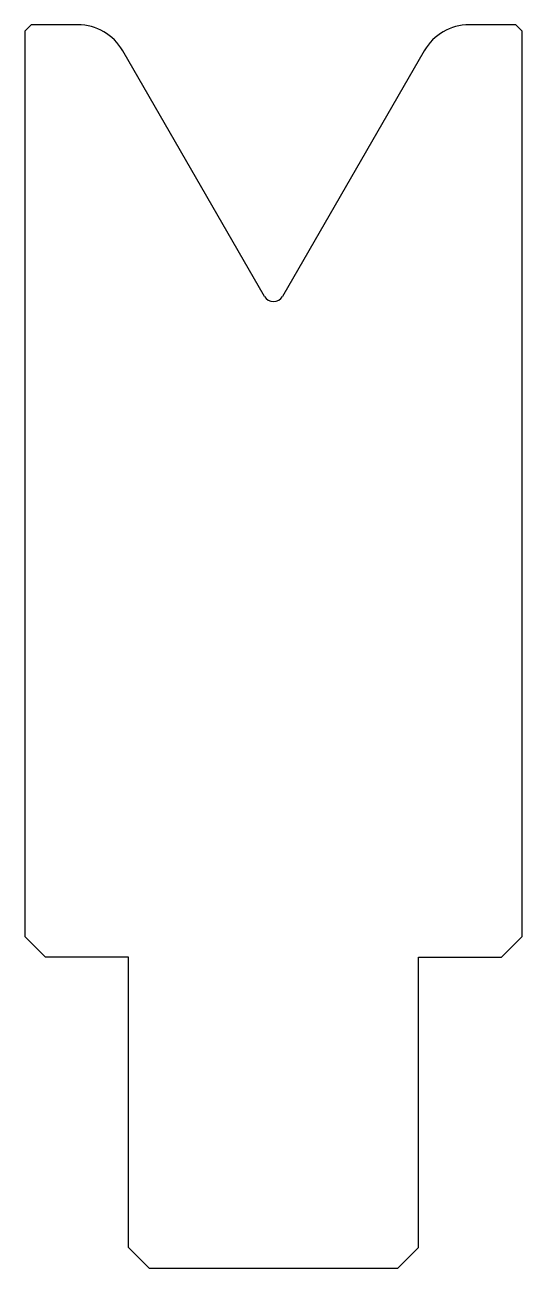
# Model space of a CAD drawing. Extents: x 53.9 to 77.9, y 74.4 to 134.4.
import ezdxf

# ---------------------------------------------------------------- set-up
doc = ezdxf.new("R2010")
doc.units = 0
doc.header["$LTSCALE"] = 25.4
doc.layers.get('0').update_dxf_attribs({"linetype": 'CONTINUOUS'})
doc.layers.add('PREDEFINITO', color=7, linetype='CONTINUOUS')

msp = doc.modelspace()

# ---------------------------------------------------------------- linework, layer by layer
at = {"linetype": 'CONTINUOUS'}
for p, q in [((53.864, 90.409), (54.864, 89.409)), ((76.864, 89.409), (77.864, 90.409)), ((58.864, 89.409), (54.864, 89.409)), ((72.864, 89.409), (76.864, 89.409))]:
    msp.add_line(p, q, dxfattribs=at)
at = {"layer": 'PREDEFINITO', "color": 7, "linetype": 'CONTINUOUS'}
for p, q in [((54.164, 134.409), (53.864, 134.109)), ((56.421, 134.409), (54.164, 134.409)), ((77.564, 134.409), (75.307, 134.409)), ((77.864, 134.109), (77.564, 134.409)), ((53.864, 134.109), (53.864, 90.409)), ((77.864, 90.409), (77.864, 134.109)), ((65.431, 121.303), (58.586, 133.159)), ((73.142, 133.159), (66.297, 121.303)), ((58.864, 75.409), (58.864, 89.409)), ((72.864, 75.409), (72.864, 89.409)), ((58.864, 75.409), (59.864, 74.409)), ((71.864, 74.409), (72.864, 75.409)), ((59.864, 74.409), (71.864, 74.409))]:
    msp.add_line(p, q, dxfattribs=at)
for centre, radius, start, end in [((56.421, 131.909), 2.5, 30, 90), ((75.307, 131.909), 2.5, 90, 150), ((65.864, 121.553), 0.5, 210, 330)]:
    msp.add_arc(centre, radius, start, end, dxfattribs=at)

doc.saveas('drawing.dxf')
